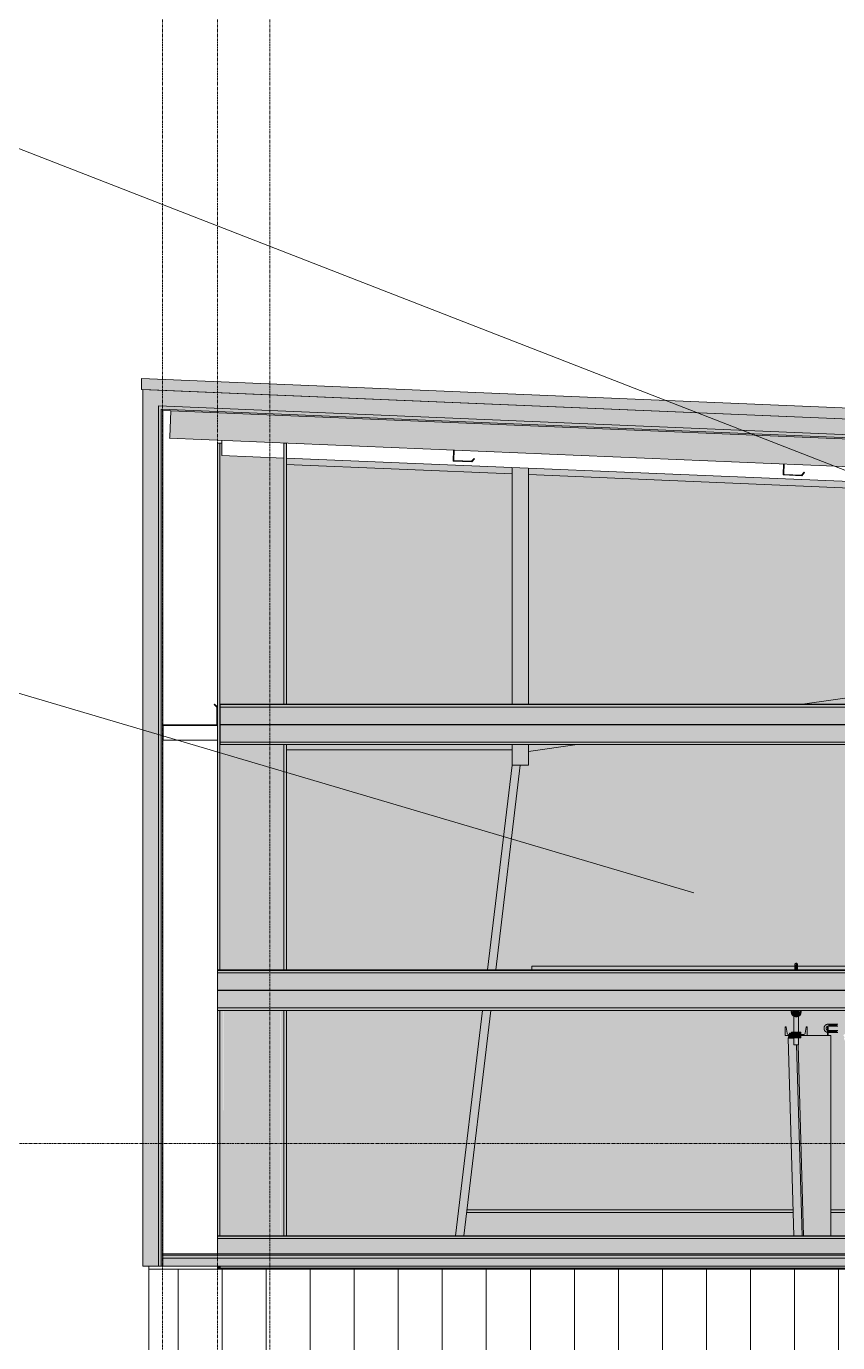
# Model space of a CAD drawing. Header units: inches. Extents: x 21380 to 98133, y -290 to 853.
# Drawn here: x 27766.5 to 27913.9, y 225.6 to 464.6 of the extents above; entities that cross this region are included whole.
import ezdxf

# ---------------------------------------------------------------- set-up
doc = ezdxf.new("R2010")
doc.units = ezdxf.units.IN
doc.header["$MEASUREMENT"] = 0
doc.linetypes.add('Grid Line 1_2_', pattern=[0.875, 0.5, -0.125, 0.125, -0.125])
doc.linetypes.add('Hidden 1_8_', pattern=[0.1875, 0.125, -0.0625])
for name, color, linetype, lineweight in [('A-ANNO-IDEN', 131, 'Continuous', 9), ('A-CLNG', 13, 'Continuous', 9), ('A-FLOR-LEVL', 51, 'Continuous', 9), ('A-GLAZ-CWMG', 51, 'Continuous', 9), ('A-ROOF', 132, 'Continuous', 9), ('A-WALL', 113, 'Continuous', 9), ('A-WALL-PATT', 111, 'Continuous', 25), ('I-WALL', 2, 'Continuous', 9), ('Q-SPCQ', 91, 'Continuous', 9), ('S-BEAM', 12, 'Continuous', 9), ('S-COLS', 52, 'Continuous', 9), ('S-GRID', 1, 'Continuous', 9)]:
    doc.layers.add(name, color=color, linetype=linetype, lineweight=lineweight)

# ---------------------------------------------------------------- blocks, each defined once
blk = doc.blocks.new('Basketball_Backstop-Performance_Sports_Systems-3103-Ceiling_Hung - 27_-0_ to 27_-11 7_8_-652462-Building Section - North_South looking East _ Clinic')
at = {"layer": 'Q-SPCQ'}
h = blk.add_hatch(color=256, dxfattribs=at)
h.paths.add_polyline_path([(21191.43, 293.29), (21239.19, 293.31), (21239.21, 294), (21191.43, 293.94), (21191.43, 293.49)], flags=0)
h.paths.add_polyline_path([(21286.14, 293.29), (21287.43, 293.29), (21287.43, 294), (21239.65, 293.94), (21239.65, 293.53), (21239.68, 293.29), (21281.3, 293.29)], flags=0)
for points in [[(21239.43, 293.29), (21239.43, 294.44), (21239.21, 294.1), (21239.21, 293.71), (21239.19, 293.29), (21239.3, 293.29)], [(21239.56, 293.29), (21239.66, 293.29), (21239.59, 294.3), (21239.43, 294.44), (21239.43, 293.29)], [(21239.43, 284.75), (21239.88, 284.87), (21240.21, 285.2), (21240.33, 285.69), (21240.28, 285.94), (21240.18, 285.86), (21240.12, 285.42), (21239.94, 285.14), (21239.57, 284.96), (21239.23, 284.96), (21238.89, 285.16), (21238.7, 285.49), (21238.57, 285.94), (21238.53, 285.61), (21238.68, 285.16), (21238.97, 284.87), (21239.36, 284.76)], [(21239.31, 285.26), (21239.65, 285.31), (21239.81, 285.47), (21239.76, 285.94), (21239.09, 285.94), (21239.01, 285.77), (21239.01, 285.57)], [(21245.24, 281.37), (21245.24, 282.87), (21245.12, 282.87), (21245.12, 281.37)], [(21246.93, 283.07), (21246.93, 283.43), (21245.24, 283.34), (21245.24, 283.07)], [(21246.93, 281.94), (21246.93, 282.31), (21245.24, 282.22), (21245.24, 281.94)], [(21239, 245.04), (21240.49, 245.04), (21239.43, 279.69), (21238.99, 279.69), (21238.99, 280.92), (21237.98, 280.92), (21238.94, 247.32)], [(21238.99, 281.55), (21238.99, 281.99), (21238.56, 281.99), (21238.56, 281.55)], [(21238.99, 280.94), (21238.99, 281.37), (21238.56, 281.37), (21238.56, 280.94)], [(21238.99, 281.55), (21239.86, 281.55), (21239.86, 281.99), (21238.99, 281.99)], [(21238.99, 280.94), (21239.86, 280.94), (21239.86, 281.37), (21238.99, 281.37)], [(21240.78, 245.04), (21239.71, 279.69), (21239.51, 279.69), (21240.49, 245.04)], [(21239.86, 281.55), (21240.29, 281.55), (21240.29, 281.99), (21239.86, 281.99)], [(21240.29, 280.94), (21240.29, 281.37), (21239.86, 281.37), (21239.86, 280.94)], [(21242.43, 245.04), (21242.43, 281.37), (21240.29, 281.37), (21240.29, 280.94), (21239.86, 280.92), (21239.87, 276.62), (21240.78, 245.04), (21241.76, 245.04)], [(21242.43, 245.04), (21245.74, 245.04), (21245.74, 281.37), (21242.43, 281.37), (21242.43, 247.32)]]:
    blk.add_hatch(color=256, dxfattribs=at).paths.add_polyline_path(points, flags=0)
h = blk.add_hatch(color=256, dxfattribs=at)
h.paths.add_polyline_path([(21239.43, 284.94), (21239.8, 285.04), (21240.1, 285.37), (21240.15, 285.69), (21239.81, 285.69), (21239.73, 285.39), (21239.53, 285.29), (21239.27, 285.31), (21239.01, 285.69), (21238.94, 285.73), (21238.68, 285.69), (21238.78, 285.31), (21239.05, 285.04), (21239.23, 284.96)], flags=0)
h.paths.add_polyline_path([(21240.18, 285.69), (21240.15, 285.94), (21239.81, 285.91), (21239.89, 285.8), (21240.15, 285.7)], flags=0)
h.paths.add_polyline_path([(21238.68, 285.69), (21239.09, 285.94), (21238.68, 285.94)], flags=0)
h = blk.add_hatch(color=256, dxfattribs=at)
h.paths.add_polyline_path([(21239.43, 279.69), (21239.34, 280.94), (21238.99, 280.94), (21239.05, 279.69), (21239.31, 279.69)], flags=0)
h.paths.add_polyline_path([(21239.24, 281.99), (21239.43, 281.99), (21239.43, 284.75), (21239, 284.78), (21239.05, 281.99), (21239.18, 281.99)], flags=0)
h = blk.add_hatch(color=256, dxfattribs=at)
h.paths.add_polyline_path([(21239.87, 279.69), (21239.81, 280.94), (21239.43, 280.94), (21239.43, 279.69), (21239.86, 279.69)], flags=0)
h.paths.add_polyline_path([(21239.68, 281.99), (21239.86, 281.99), (21239.81, 284.83), (21239.43, 284.75), (21239.49, 281.99), (21239.62, 281.99)], flags=0)
h = blk.add_hatch(color=256, dxfattribs=at)
h.paths.add_polyline_path([(21241.43, 281.37), (21241.43, 282.95), (21241.24, 282.88), (21241.07, 281.79), (21241.32, 281.5)], flags=0)
h.paths.add_polyline_path([(21241.43, 281.37), (21241.02, 281.67), (21240.98, 281.62), (21241.2, 281.5)], flags=0)
h.paths.add_polyline_path([(21237.43, 281.37), (21237.78, 281.79), (21237.62, 282.88), (21237.43, 282.95), (21237.43, 281.5)], flags=0)
h.paths.add_polyline_path([(21237.43, 281.37), (21237.83, 281.67), (21237.8, 281.73), (21237.56, 281.5)], flags=0)
h.paths.add_polyline_path([(21241.43, 281.37), (21240.79, 281.55), (21237.87, 281.5), (21237.73, 281.37)], flags=0)
h = blk.add_hatch(color=256, dxfattribs=at)
h.paths.add_polyline_path([(21238.99, 280.92), (21238.99, 280.94), (21238.56, 280.94), (21238.56, 281.37), (21238.1, 281.37), (21237.98, 280.92), (21238.99, 280.92)], flags=0)
h.paths.add_polyline_path([(21238.15, 281.55), (21238.56, 281.55), (21238.56, 281.83), (21238.23, 281.83)], flags=0)
for p, q in [((21239.32, 294), (21191.43, 294)), ((21191.43, 293.3), (21191.43, 294)), ((21287.43, 294), (21239.49, 294)), ((21238.68, 285.94), (21238.68, 285.69)), ((21238.99, 284.86), (21238.99, 281.99)), ((21238.99, 284.86), (21238.99, 281.99)), ((21239.87, 281.99), (21239.87, 284.86)), ((21239.87, 281.99), (21239.87, 284.86)), ((21240.18, 285.69), (21240.18, 285.94)), ((21237.53, 282.95), (21237.43, 282.95)), ((21237.43, 282.95), (21237.43, 281.37)), ((21237.78, 281.79), (21237.62, 282.88)), ((21241.24, 282.88), (21241.07, 281.79)), ((21241.43, 282.95), (21241.33, 282.95)), ((21241.43, 281.37), (21241.43, 282.95)), ((21245.12, 281.37), (21245.12, 282.87)), ((21245.24, 282.87), (21245.12, 282.87)), ((21246.93, 283.44), (21245.24, 283.44)), ((21245.24, 283.06), (21246.93, 283.06)), ((21245.24, 282.87), (21245.24, 281.37)), ((21246.93, 282.31), (21245.24, 282.31)), ((21237.43, 281.37), (21241.43, 281.37)), ((21238.1, 281.37), (21237.98, 280.92)), ((21237.98, 280.92), (21239.02, 280.92)), ((21237.98, 280.92), (21239, 245.04)), ((21240.79, 281.55), (21238.06, 281.55)), ((21238.23, 281.83), (21238.15, 281.55)), ((21238.56, 281.83), (21238.23, 281.83)), ((21238.56, 281.99), (21238.99, 281.99)), ((21238.56, 281.55), (21238.56, 281.99)), ((21238.56, 280.94), (21238.56, 281.37)), ((21238.99, 280.94), (21238.56, 280.94)), ((21238.99, 281.99), (21239.86, 281.99)), ((21238.99, 281.55), (21238.99, 281.99)), ((21238.99, 280.94), (21238.99, 281.37)), ((21238.99, 280.94), (21238.99, 279.69)), ((21239.86, 280.94), (21238.99, 280.94)), ((21239.43, 279.69), (21238.99, 279.69)), ((21239.87, 279.69), (21239.43, 279.69)), ((21240.49, 245.04), (21239.51, 279.69)), ((21240.78, 245.04), (21239.79, 279.69)), ((21239.86, 281.99), (21240.29, 281.99)), ((21239.86, 281.55), (21239.86, 281.99)), ((21239.86, 280.94), (21239.86, 281.37)), ((21240.29, 280.94), (21239.86, 280.94)), ((21239.87, 279.69), (21239.87, 280.94)), ((21240.29, 281.99), (21240.29, 281.55)), ((21240.29, 281.37), (21240.29, 280.94)), ((21241.42, 281.37), (21242.43, 281.37)), ((21242.43, 281.37), (21245.74, 281.37)), ((21245.24, 281.94), (21246.93, 281.94)), ((21245.74, 245.04), (21245.74, 281.37))]:
    blk.add_line(p, q, dxfattribs=at)
at = {"layer": 'Q-SPCQ', "flags": 128}
for points in [[(21239.18, 294.25), (21239.18, 294.26), (21239.18, 294.27), (21239.18, 294.28), (21239.18, 294.29), (21239.18, 294.3), (21239.18, 294.31), (21239.19, 294.32), (21239.19, 294.33), (21239.19, 294.34), (21239.2, 294.35), (21239.2, 294.36), (21239.21, 294.37), (21239.21, 294.37), (21239.22, 294.38), (21239.22, 294.39), (21239.23, 294.4), (21239.23, 294.41), (21239.24, 294.41), (21239.25, 294.42), (21239.25, 294.43), (21239.26, 294.44), (21239.27, 294.44), (21239.28, 294.45), (21239.28, 294.45), (21239.29, 294.46), (21239.3, 294.47), (21239.31, 294.47), (21239.32, 294.48), (21239.33, 294.48), (21239.34, 294.48), (21239.35, 294.49), (21239.36, 294.49), (21239.37, 294.49), (21239.38, 294.49), (21239.39, 294.5), (21239.4, 294.5), (21239.41, 294.5), (21239.42, 294.5), (21239.43, 294.5), (21239.43, 294.5)], [(21239.18, 294.25), (21239.18, 294.26), (21239.18, 294.27), (21239.18, 294.28), (21239.18, 294.29), (21239.18, 294.3), (21239.18, 294.31), (21239.19, 294.32), (21239.19, 294.33), (21239.19, 294.34), (21239.2, 294.35), (21239.2, 294.36), (21239.21, 294.37), (21239.21, 294.37), (21239.22, 294.38), (21239.22, 294.39), (21239.23, 294.4), (21239.23, 294.41), (21239.24, 294.41), (21239.25, 294.42), (21239.25, 294.43), (21239.26, 294.44), (21239.27, 294.44), (21239.28, 294.45), (21239.28, 294.45), (21239.29, 294.46), (21239.3, 294.47), (21239.31, 294.47), (21239.32, 294.48), (21239.33, 294.48), (21239.34, 294.48), (21239.35, 294.49), (21239.36, 294.49), (21239.37, 294.49), (21239.38, 294.49), (21239.39, 294.5), (21239.4, 294.5), (21239.41, 294.5), (21239.42, 294.5), (21239.43, 294.5), (21239.43, 294.5)], [(21239.18, 294.23), (21239.18, 294.24), (21239.18, 294.25), (21239.18, 294.25)], [(21239.18, 294.25), (21239.18, 294.25), (21239.18, 294.24), (21239.18, 294.24)], [(21239.18, 293.97), (21239.18, 294.01), (21239.18, 294.05), (21239.18, 294.08), (21239.18, 294.11), (21239.18, 294.14), (21239.18, 294.17), (21239.18, 294.19), (21239.18, 294.21), (21239.18, 294.22), (21239.18, 294.23), (21239.18, 294.24), (21239.18, 294.25), (21239.18, 294.25)], [(21239.18, 294.25), (21239.18, 294.25), (21239.18, 294.24), (21239.18, 294.24), (21239.18, 294.22), (21239.18, 294.21), (21239.18, 294.19), (21239.18, 294.17), (21239.18, 294.15), (21239.18, 294.12), (21239.18, 294.09), (21239.18, 294.06), (21239.18, 294.02), (21239.18, 293.99), (21239.18, 293.94), (21239.18, 293.9), (21239.18, 293.85), (21239.18, 293.81), (21239.18, 293.75), (21239.18, 293.7), (21239.18, 293.64), (21239.18, 293.58), (21239.18, 293.52), (21239.18, 293.46), (21239.18, 293.4), (21239.18, 293.33), (21239.18, 293.26)], [(21239.18, 294.01), (21239.18, 294.05), (21239.18, 294.08)], [(21239.18, 294.06), (21239.18, 294.02), (21239.18, 293.99)], [(21239.43, 294.5), (21239.44, 294.5), (21239.45, 294.5), (21239.46, 294.5), (21239.47, 294.5), (21239.48, 294.5), (21239.49, 294.49), (21239.5, 294.49), (21239.51, 294.49), (21239.52, 294.48), (21239.53, 294.48), (21239.53, 294.48), (21239.54, 294.47), (21239.55, 294.47), (21239.56, 294.46), (21239.57, 294.46), (21239.58, 294.45), (21239.59, 294.44), (21239.59, 294.44), (21239.6, 294.43), (21239.61, 294.42), (21239.61, 294.42), (21239.62, 294.41), (21239.63, 294.4), (21239.63, 294.39), (21239.64, 294.39), (21239.64, 294.38), (21239.65, 294.37), (21239.65, 294.36), (21239.66, 294.35), (21239.66, 294.34), (21239.66, 294.33), (21239.67, 294.32), (21239.67, 294.31), (21239.67, 294.3), (21239.67, 294.29), (21239.68, 294.28), (21239.68, 294.27), (21239.68, 294.26), (21239.68, 294.25), (21239.68, 294.25)], [(21239.43, 294.5), (21239.44, 294.5), (21239.45, 294.5), (21239.46, 294.5), (21239.47, 294.5), (21239.48, 294.5), (21239.49, 294.49), (21239.5, 294.49), (21239.51, 294.49), (21239.52, 294.48), (21239.53, 294.48), (21239.53, 294.48), (21239.54, 294.47), (21239.55, 294.47), (21239.56, 294.46), (21239.57, 294.46), (21239.58, 294.45), (21239.59, 294.44), (21239.59, 294.44), (21239.6, 294.43), (21239.61, 294.42), (21239.61, 294.42), (21239.62, 294.41), (21239.63, 294.4), (21239.63, 294.39), (21239.64, 294.39), (21239.64, 294.38), (21239.65, 294.37), (21239.65, 294.36), (21239.66, 294.35), (21239.66, 294.34), (21239.66, 294.33), (21239.67, 294.32), (21239.67, 294.31), (21239.67, 294.3), (21239.67, 294.29), (21239.68, 294.28), (21239.68, 294.27), (21239.68, 294.26), (21239.68, 294.25), (21239.68, 294.25)], [(21239.68, 294.23), (21239.68, 294.24), (21239.68, 294.25), (21239.68, 294.25)], [(21239.68, 294.25), (21239.68, 294.25), (21239.68, 294.24), (21239.68, 294.24)], [(21239.68, 293.31), (21239.68, 293.38), (21239.68, 293.44), (21239.68, 293.51), (21239.68, 293.57), (21239.68, 293.63), (21239.68, 293.68), (21239.68, 293.74), (21239.68, 293.79), (21239.68, 293.84), (21239.68, 293.89), (21239.68, 293.93), (21239.68, 293.97), (21239.68, 294.01), (21239.68, 294.05), (21239.68, 294.08), (21239.68, 294.11), (21239.68, 294.14), (21239.68, 294.17), (21239.68, 294.19), (21239.68, 294.21), (21239.68, 294.22), (21239.68, 294.23), (21239.68, 294.24), (21239.68, 294.25), (21239.68, 294.25)], [(21239.68, 294.25), (21239.68, 294.25), (21239.68, 294.24), (21239.68, 294.24), (21239.68, 294.22), (21239.68, 294.21), (21239.68, 294.19), (21239.68, 294.17), (21239.68, 294.15), (21239.68, 294.12), (21239.68, 294.09), (21239.68, 294.06), (21239.68, 294.02), (21239.68, 293.99)], [(21239.68, 294.01), (21239.68, 294.05), (21239.68, 294.08)], [(21239.68, 294.06), (21239.68, 294.02), (21239.68, 293.99)], [(21245.24, 283.44), (21245.21, 283.44), (21245.18, 283.44), (21245.15, 283.43), (21245.12, 283.43), (21245.09, 283.42), (21245.06, 283.42), (21245.03, 283.41), (21245, 283.4), (21244.98, 283.39), (21244.95, 283.38), (21244.92, 283.37), (21244.89, 283.35), (21244.87, 283.34), (21244.84, 283.32), (21244.82, 283.31), (21244.79, 283.29), (21244.77, 283.27), (21244.75, 283.25), (21244.72, 283.23), (21244.7, 283.21), (21244.68, 283.19), (21244.66, 283.17), (21244.64, 283.14), (21244.63, 283.12), (21244.61, 283.09), (21244.59, 283.07), (21244.58, 283.04), (21244.57, 283.01), (21244.55, 282.99), (21244.54, 282.96), (21244.53, 282.93), (21244.52, 282.9), (21244.51, 282.87), (21244.51, 282.84), (21244.5, 282.81), (21244.5, 282.79), (21244.49, 282.76), (21244.49, 282.73), (21244.49, 282.7), (21244.49, 282.69)], [(21244.49, 282.69), (21244.49, 282.66), (21244.49, 282.63), (21244.5, 282.6), (21244.5, 282.57), (21244.51, 282.54), (21244.51, 282.51), (21244.52, 282.48), (21244.53, 282.45), (21244.54, 282.42), (21244.55, 282.4), (21244.56, 282.37), (21244.58, 282.34), (21244.59, 282.31), (21244.6, 282.29), (21244.62, 282.26), (21244.64, 282.24), (21244.66, 282.22), (21244.68, 282.19), (21244.7, 282.17), (21244.72, 282.15), (21244.74, 282.13), (21244.76, 282.11), (21244.79, 282.09), (21244.81, 282.07), (21244.84, 282.06), (21244.86, 282.04), (21244.89, 282.03), (21244.91, 282.01), (21244.94, 282), (21244.97, 281.99), (21245, 281.98), (21245.03, 281.97), (21245.05, 281.96), (21245.08, 281.95), (21245.11, 281.95)], [(21244.87, 282.69), (21244.87, 282.7), (21244.87, 282.72), (21244.87, 282.73), (21244.87, 282.75), (21244.87, 282.76), (21244.88, 282.78), (21244.88, 282.79), (21244.88, 282.81), (21244.89, 282.82), (21244.89, 282.83), (21244.9, 282.85), (21244.91, 282.86), (21244.91, 282.87), (21244.92, 282.89), (21244.93, 282.9), (21244.94, 282.91), (21244.95, 282.92), (21244.96, 282.93), (21244.97, 282.95), (21244.98, 282.96), (21244.99, 282.97), (21245, 282.98), (21245.01, 282.99), (21245.03, 282.99), (21245.04, 283), (21245.05, 283.01), (21245.06, 283.02), (21245.08, 283.03), (21245.09, 283.03), (21245.1, 283.04), (21245.12, 283.04), (21245.13, 283.05), (21245.15, 283.05), (21245.16, 283.05), (21245.18, 283.06), (21245.19, 283.06), (21245.21, 283.06), (21245.22, 283.06), (21245.24, 283.06), (21245.24, 283.06)], [(21245.11, 282.34), (21245.09, 282.34), (21245.08, 282.35), (21245.07, 282.35), (21245.05, 282.36), (21245.04, 282.37), (21245.03, 282.38), (21245.02, 282.39), (21245, 282.4), (21244.99, 282.41), (21244.98, 282.42), (21244.97, 282.43), (21244.96, 282.44), (21244.95, 282.45), (21244.94, 282.46), (21244.93, 282.47), (21244.92, 282.48), (21244.92, 282.5), (21244.91, 282.51), (21244.9, 282.52), (21244.9, 282.54), (21244.89, 282.55), (21244.89, 282.57), (21244.88, 282.58), (21244.88, 282.59), (21244.87, 282.61), (21244.87, 282.62), (21244.87, 282.64), (21244.87, 282.65), (21244.87, 282.67), (21244.87, 282.68), (21244.87, 282.69)], [(21246.97, 283.44), (21246.94, 283.44), (21246.93, 283.44)], [(21246.93, 283.06), (21246.94, 283.06), (21246.96, 283.06), (21246.97, 283.06)], [(21246.93, 281.94), (21246.96, 281.94), (21246.99, 281.94)], [(21246.98, 282.32), (21246.96, 282.31), (21246.95, 282.31), (21246.93, 282.31), (21246.93, 282.31)]]:
    blk.add_lwpolyline(points, dxfattribs=at)
at = {"layer": 'Q-SPCQ'}
for centre, radius, start, end in [((21239.43, 285.66), 0.906, 165, 180), ((21239.43, 285.66), 0.906, 180, 0), ((21239.43, 285.69), 0.75, 180, 0), ((21239.43, 285.66), 0.5, 165, 170.4091), ((21239.43, 285.69), 0.438, 150, 180), ((21239.43, 285.69), 0.438, 180, 0), ((21239.43, 285.69), 0.438, 0, 30), ((21239.43, 285.69), 0.437, 11.14, 15), ((21239.43, 285.66), 0.5, 13.3698, 15), ((21239.43, 285.66), 0.906, 0, 15), ((21237.53, 282.86), 0.09, 8.6582, 90), ((21241.33, 282.86), 0.09, 90, 171.3418), ((21238.06, 281.83), 0.28, 188.6582, 270), ((21240.79, 281.83), 0.28, 270, 351.3418)]:
    blk.add_arc(centre, radius, start, end, dxfattribs=at)
for points, knots in [([(21239.15, 284.79), (21239.14, 284.8), (21239.13, 284.8), (21239.11, 284.81), (21239.09, 284.81), (21239.07, 284.82), (21239.06, 284.83), (21239.05, 284.83), (21239.05, 284.83)], [0.2222222, 0.2222222, 0.2222222, 0.2222222, 0.2361111, 0.25, 0.2777778, 0.3055556, 0.3194444, 0.3333333, 0.3333333, 0.3333333, 0.3333333]), ([(21239.43, 284.75), (21239.4, 284.75), (21239.36, 284.75), (21239.31, 284.76), (21239.29, 284.76), (21239.28, 284.76)], [0, 0, 0, 0, 0.0555556, 0.0833333, 0.1111111, 0.1111111, 0.1111111, 0.1111111]), ([(21239.58, 284.76), (21239.57, 284.76), (21239.54, 284.76), (21239.49, 284.75), (21239.45, 284.75), (21239.43, 284.75)], [0.8888889, 0.8888889, 0.8888889, 0.8888889, 0.9166667, 0.9444444, 1, 1, 1, 1]), ([(21239.81, 284.83), (21239.8, 284.83), (21239.8, 284.83), (21239.78, 284.82), (21239.76, 284.81), (21239.74, 284.81), (21239.72, 284.8), (21239.71, 284.8), (21239.71, 284.79)], [0.6666667, 0.6666667, 0.6666667, 0.6666667, 0.6805556, 0.6944444, 0.7222222, 0.75, 0.7638889, 0.7777778, 0.7777778, 0.7777778, 0.7777778])]:
    blk.add_open_spline(points, degree=3, knots=knots, dxfattribs=at)
blk = doc.blocks.new('Girt_Z - 10_D-1351983-Building Section - North_South looking East _ Clinic')
at = {"layer": 'S-BEAM'}
h = blk.add_hatch(color=256, dxfattribs=at)
h.paths.add_polyline_path([(21180.48, 385.52), (21180.98, 386.07), (21180.9, 386.15), (21180.43, 385.63), (21177.29, 385.76), (21177.11, 385.66)], flags=0)
h.paths.add_polyline_path([(21177.11, 385.66), (21177.22, 385.84), (21177.28, 387.65), (21177.19, 387.66)], flags=0)
for p, q in [((21177.19, 387.66), (21177.11, 385.66)), ((21177.22, 385.84), (21177.3, 387.65)), ((21177.11, 385.66), (21180.48, 385.52)), ((21180.43, 385.63), (21177.29, 385.76)), ((21180.9, 386.15), (21180.43, 385.63)), ((21180.48, 385.52), (21180.98, 386.07)), ((21180.98, 386.07), (21180.9, 386.15))]:
    blk.add_line(p, q, dxfattribs=at)
blk.add_arc((21177.3, 385.84), 0.0782, 177.6141, 264.5717, dxfattribs=at)
blk = doc.blocks.new('W-Wide Flange - W18X40-1530067-Building Section - North_South looking East _ Clinic')
at = {"layer": 'S-BEAM'}
h = blk.add_hatch(color=256, dxfattribs=at)
h.paths.add_polyline_path([(21381.56, 245.04), (21381.56, 248.56), (21351.8, 248.56), (21347.14, 245.04), (21368.45, 245.04)], flags=0)
h.paths.add_polyline_path([(21188.24, 245.04), (21239, 245.04), (21238.9, 248.56), (21179.46, 248.56), (21179.04, 245.04), (21187.8, 245.04)], flags=0)
h.paths.add_polyline_path([(21329.71, 245.04), (21346.73, 245.04), (21351.38, 248.56), (21273.08, 248.56), (21275.64, 245.04), (21310.35, 245.04)], flags=0)
h.paths.add_polyline_path([(21245.74, 245.04), (21275.25, 245.04), (21272.69, 248.56), (21245.74, 248.56)], flags=0)
h = blk.add_hatch(color=256, dxfattribs=at)
h.paths.add_polyline_path([(21189.31, 248.56), (21238.9, 248.56), (21238.88, 249.22), (21179.54, 249.2), (21179.46, 248.56), (21188.24, 248.56)], flags=0)
h.paths.add_polyline_path([(21351.38, 248.56), (21352.26, 249.22), (21272.64, 249.17), (21273.08, 248.56), (21349.08, 248.56)], flags=0)
h.paths.add_polyline_path([(21252.25, 248.56), (21272.69, 248.56), (21272.21, 249.22), (21245.74, 249.18), (21245.74, 248.56)], flags=0)
h.paths.add_polyline_path([(21381.56, 248.56), (21381.56, 249.22), (21352.57, 249.15), (21351.8, 248.56), (21368.45, 248.56)], flags=0)
h = blk.add_hatch(color=256, dxfattribs=at)
h.paths.add_polyline_path([(21189.31, 249.22), (21238.88, 249.22), (21238.87, 249.75), (21179.6, 249.75), (21179.54, 249.22), (21188.24, 249.22)], flags=0)
h.paths.add_polyline_path([(21381.56, 249.22), (21381.56, 249.75), (21353.37, 249.75), (21352.67, 249.22), (21368.45, 249.22)], flags=0)
h.paths.add_polyline_path([(21352.26, 249.22), (21352.95, 249.75), (21272.22, 249.75), (21272.6, 249.22), (21349.08, 249.22)], flags=0)
h.paths.add_polyline_path([(21272.21, 249.22), (21271.83, 249.75), (21245.74, 249.75), (21245.74, 249.22), (21271.62, 249.22)], flags=0)
for p, q in [((21179.54, 249.22), (21238.88, 249.22)), ((21179.6, 249.75), (21238.87, 249.75)), ((21245.74, 249.75), (21271.85, 249.75)), ((21245.74, 249.22), (21272.27, 249.22))]:
    blk.add_line(p, q, dxfattribs=at)
blk = doc.blocks.new('columns and girder2 - one-1334686-Building Section - North_South looking East _ Clinic')
at = {"layer": 'S-BEAM'}
h = blk.add_hatch(color=256, dxfattribs=at)
h.paths.add_polyline_path([(21190.8, 332.92), (21199.66, 334.19), (21190.8, 334.19)], flags=0)
h.paths.add_polyline_path([(21240.58, 341.54), (21251.19, 341.54), (21363, 357.5), (21381.56, 355.07), (21381.56, 356.58), (21362.99, 359.02), (21252.25, 343.21)], flags=0)
h.paths.add_polyline_path([(21381.56, 375.26), (21381.56, 376.43), (21190.8, 384.38), (21190.8, 383.21), (21329.71, 377.42)], flags=0)
h.paths.add_polyline_path([(21187.8, 383.33), (21187.8, 384.5), (21146.8, 386.21), (21146.8, 385.04), (21174.79, 383.87)], flags=0)
h = blk.add_hatch(color=256, dxfattribs=at)
h.paths.add_polyline_path([(22350.18, 0), (22350.18, 96.2), (22336.27, 96.2), (22336.29, 96), (22349.93, 95.96), (22349.93, 0)], flags=0)
h.paths.add_polyline_path([(21155.42, 245.04), (21177.52, 245.04), (21182.44, 285.94), (21146.8, 285.94), (21146.8, 245.04)], flags=0)
h.paths.add_polyline_path([(21183.33, 293.29), (21187.8, 330.48), (21187.8, 333.23), (21146.8, 333.23), (21146.8, 293.29), (21182.04, 293.29)], flags=0)
h.paths.add_polyline_path([(21174.79, 341.54), (21187.8, 341.54), (21187.8, 383.33), (21146.8, 385.04), (21146.8, 341.54)], flags=0)
h.paths.add_polyline_path([(21190.8, 341.54), (21240.58, 341.54), (21363, 359.02), (21381.56, 356.58), (21381.56, 375.26), (21190.8, 383.21), (21190.8, 349.86)], flags=0)
h = blk.add_hatch(color=256, dxfattribs=at)
h.paths.add_polyline_path([(21187.8, 330.48), (21190.8, 330.48), (21190.8, 334.19), (21187.8, 334.19)], flags=0)
h.paths.add_polyline_path([(21190.8, 341.54), (21190.8, 384.38), (21187.8, 384.5), (21187.8, 341.54), (21190.22, 341.54)], flags=0)
blk.add_hatch(color=256, dxfattribs=at).paths.add_polyline_path([(21187.8, 333.23), (21187.8, 334.19), (21146.8, 334.19), (21146.8, 333.23), (21174.79, 333.23)], flags=0)
h = blk.add_hatch(color=256, dxfattribs=at)
h.paths.add_polyline_path([(22334.78, 96), (22336.29, 96), (22336.27, 96.2), (22334.75, 96.2)], flags=0)
h.paths.add_polyline_path([(22358.05, 148.67), (22358.8, 148.67), (22358.8, 162.17), (22358.05, 162.17), (22358.05, 154.55)], flags=0)
h.paths.add_polyline_path([(22358.05, 187.44), (22358.8, 187.44), (22358.8, 189.44), (22358.05, 189.44)], flags=0)
h.paths.add_polyline_path([(21177.9, 245.04), (21179.04, 245.04), (21183.96, 285.94), (21182.44, 285.94), (21177.52, 245.04)], flags=0)
h.paths.add_polyline_path([(21184.47, 293.29), (21184.84, 293.29), (21189.31, 330.48), (21187.8, 330.48), (21183.33, 293.29), (21183.49, 293.29)], flags=0)
for p, q in [((21146.8, 385.04), (21187.8, 383.33)), ((21187.8, 384.5), (21187.8, 341.54)), ((21190.8, 341.54), (21190.8, 384.38)), ((21190.8, 383.21), (21381.56, 375.26)), ((21362.99, 359.02), (21240.58, 341.54)), ((21146.8, 333.23), (21187.8, 333.23)), ((21187.8, 334.19), (21187.8, 330.48)), ((21190.8, 330.48), (21190.8, 334.19)), ((21190.8, 332.92), (21199.66, 334.19)), ((21187.8, 330.48), (21183.33, 293.29)), ((21184.84, 293.29), (21189.31, 330.48)), ((21187.8, 330.48), (21190.8, 330.48)), ((21182.44, 285.94), (21177.52, 245.04)), ((21179.04, 245.04), (21183.96, 285.94))]:
    blk.add_line(p, q, dxfattribs=at)
blk = doc.blocks.new('Girt_Z - 10_D-1223956-Building Section - North_South looking East _ Clinic')
at = {"layer": 'S-BEAM'}
h = blk.add_hatch(color=256, dxfattribs=at)
h.paths.add_polyline_path([(21124.4, 335), (21124.41, 335), (21124.34, 335)], flags=0)
h.paths.add_polyline_path([(21134.3, 337.69), (21134.3, 341.06), (21133.73, 341.54), (21133.66, 341.46), (21134.19, 341.01), (21134.19, 337.87)], flags=0)
h.paths.add_polyline_path([(21134.3, 337.69), (21134.12, 337.8), (21124.49, 337.8), (21124.49, 337.69)], flags=0)
for p, q in [((21133.73, 341.54), (21133.66, 341.46)), ((21133.66, 341.46), (21134.19, 341.01)), ((21134.3, 341.06), (21133.73, 341.54)), ((21134.19, 341.01), (21134.19, 337.87)), ((21124.41, 335), (21124.41, 337.61)), ((21134.12, 337.8), (21124.49, 337.8)), ((21124.49, 337.69), (21134.3, 337.69))]:
    blk.add_line(p, q, dxfattribs=at)
for centre, radius, start, end in [((21124.49, 337.61), 0.188, 90, 150), ((21124.49, 337.61), 0.0782, 90, 177.8773), ((21134.12, 337.88), 0.0782, 270, 356.9576)]:
    blk.add_arc(centre, radius, start, end, dxfattribs=at)
blk = doc.blocks.new('Girt_Z - 10_D-1254871-Building Section - North_South looking East _ Clinic')
at = {"layer": 'S-BEAM'}
for points in [[(21381.56, 244.51), (21381.56, 244.96), (21134.3, 244.96), (21134.3, 244.51), (21368.45, 244.51)], [(21257.09, 241.74), (21381.56, 241.74), (21381.56, 244.51), (21134.3, 244.51), (21134.3, 241.74), (21252.25, 241.74)], [(21134.3, 238.94), (21134.8, 238.99), (21134.8, 239.5), (21134.3, 239.5), (21134.3, 238.99)]]:
    blk.add_hatch(color=256, dxfattribs=at).paths.add_polyline_path(points, flags=0)
for p, q in [((21381.56, 245.04), (21134.3, 245.04)), ((21381.56, 244.96), (21134.3, 244.96)), ((21381.56, 244.51), (21134.3, 244.51))]:
    blk.add_line(p, q, dxfattribs=at)
blk = doc.blocks.new('Girt_Z - 10_D-1249026-Building Section - North_South looking East _ Clinic')
at = {"layer": 'S-BEAM'}
for points in [[(21381.56, 341.01), (21381.56, 341.46), (21134.8, 341.46), (21134.8, 341.01), (21329.71, 341.01)], [(21381.56, 337.87), (21381.56, 341.01), (21134.8, 341.01), (21134.8, 337.87), (21329.71, 337.87)], [(21252.25, 337.61), (21381.56, 337.64), (21381.56, 337.8), (21134.8, 337.74), (21134.8, 337.61), (21174.79, 337.61)], [(21381.56, 334.67), (21381.56, 337.61), (21134.8, 337.61), (21134.8, 334.67), (21329.71, 334.67)], [(21381.56, 334.19), (21381.56, 334.67), (21134.8, 334.67), (21134.8, 334.19), (21329.71, 334.19)]]:
    blk.add_hatch(color=256, dxfattribs=at).paths.add_polyline_path(points, flags=0)
for p, q in [((21134.8, 341.46), (21134.8, 341.54)), ((21381.56, 341.54), (21134.8, 341.54)), ((21134.8, 341.01), (21134.8, 341.46)), ((21381.56, 341.46), (21134.8, 341.46)), ((21134.8, 337.87), (21134.8, 341.01)), ((21381.56, 341.01), (21134.8, 341.01)), ((21134.8, 337.8), (21134.8, 337.87)), ((21381.56, 337.87), (21134.8, 337.87)), ((21381.56, 337.8), (21134.8, 337.8)), ((21134.8, 337.61), (21134.8, 337.8)), ((21134.8, 334.67), (21134.8, 337.61)), ((21134.8, 334.19), (21134.8, 334.67)), ((21134.8, 334.67), (21381.56, 334.67)), ((21381.56, 334.19), (21134.8, 334.19))]:
    blk.add_line(p, q, dxfattribs=at)
blk = doc.blocks.new('L-Angle - L2X2X3_16-1249027-Building Section - North_South looking East _ Clinic')
at = {"layer": 'S-BEAM'}
for points in [[(21382.97, 239.31), (21385.18, 239.31), (21385.12, 239.5), (21134.8, 239.5), (21134.8, 239.31), (21382.34, 239.31)], [(21257.09, 239.13), (21385.18, 239.18), (21385.18, 239.31), (21134.8, 239.27), (21134.8, 239.13), (21252.25, 239.13)], [(21134.8, 238.94), (21385.18, 238.99), (21385.18, 239.13), (21134.8, 239.07), (21134.8, 238.99)]]:
    blk.add_hatch(color=256, dxfattribs=at).paths.add_polyline_path(points, flags=0)
for p, q in [((21134.8, 239.31), (21134.8, 239.5)), ((21134.8, 239.13), (21134.8, 239.31)), ((21385.18, 239.13), (21134.8, 239.13)), ((21134.8, 238.94), (21134.8, 239.13)), ((21134.8, 238.94), (21385.18, 238.94))]:
    blk.add_line(p, q, dxfattribs=at)
at = {"layer": 'S-BEAM', "linetype": 'Hidden 1_8_'}
blk.add_line((21385.18, 239.13), (21134.8, 239.13), dxfattribs=at)
blk = doc.blocks.new('Girt_C - 8_D-1405507-Building Section - North_South looking East _ Clinic')
at = {"layer": 'S-BEAM'}
for points in [[(21381.56, 379.33), (21381.56, 384.14), (21125.81, 394.8), (21125.61, 390), (21329.71, 381.49)], [(21381.56, 379.14), (21381.56, 379.33), (21125.61, 390), (21125.61, 389.81), (21329.71, 381.3)]]:
    blk.add_hatch(color=256, dxfattribs=at).paths.add_polyline_path(points, flags=0)
for p, q in [((21125.61, 390), (21125.81, 394.8)), ((21125.6, 389.81), (21125.61, 390)), ((21125.6, 389.81), (21381.56, 379.14))]:
    blk.add_line(p, q, dxfattribs=at)
blk = doc.blocks.new('Rectangular Mullion - Profile_Polycarbonate_Lower-1113644-Building Section - North_South looking East _ Clinic')
at = {"layer": 'A-GLAZ-CWMG'}
for points in [[(21378.13, 241.49), (21381.56, 241.49), (21381.56, 241.74), (21124.34, 241.74), (21124.34, 241.49), (21373.29, 241.49)], [(21252.25, 240.96), (21381.56, 240.96), (21381.56, 241.49), (21124.34, 241.49), (21124.34, 240.96), (21247.41, 240.96)], [(21381.56, 239.5), (21381.56, 240.96), (21124.34, 240.96), (21124.34, 239.5), (21378.13, 239.5)]]:
    blk.add_hatch(color=256, dxfattribs=at).paths.add_polyline_path(points, flags=0)
for p, q in [((21124.34, 241.49), (21124.34, 241.74)), ((21124.34, 241.74), (21381.56, 241.74)), ((21124.34, 241.49), (21381.56, 241.49)), ((21124.34, 239.5), (21124.34, 240.96)), ((21124.34, 240.96), (21381.56, 240.96)), ((21124.34, 239.5), (21381.56, 239.5))]:
    blk.add_line(p, q, dxfattribs=at)
blk = doc.blocks.new('Rectangular Mullion - Profile_Polycarbonate_Upper and left-1528485-Building Section - North_South looking East _ Clinic')
at = {"layer": 'A-GLAZ-CWMG'}
for points in [[(21120.72, 239.5), (21123.56, 239.5), (21123.56, 395.68), (21120.72, 398.64), (21120.72, 242.44)], [(21124.09, 239.5), (21124.09, 395.12), (21123.56, 395.68), (21123.56, 239.5)], [(21124.34, 239.5), (21124.34, 394.86), (21124.09, 395.12), (21124.09, 239.5)]]:
    blk.add_hatch(color=256, dxfattribs=at).paths.add_polyline_path(points, flags=0)
for p, q in [((21120.72, 398.64), (21120.72, 239.5)), ((21123.56, 395.68), (21123.56, 239.5)), ((21124.09, 395.12), (21124.09, 239.5)), ((21124.34, 394.86), (21124.34, 240.96)), ((21123.56, 239.5), (21120.72, 239.5)), ((21124.09, 239.5), (21123.56, 239.5)), ((21124.34, 239.5), (21124.09, 239.5))]:
    blk.add_line(p, q, dxfattribs=at)
blk = doc.blocks.new('Rectangular Mullion - Profile_Polycarbonate_Upper and left-1528487-Building Section - North_South looking East _ Clinic')
at = {"layer": 'A-GLAZ-CWMG'}
for points in [[(21382.34, 384.9), (21385.18, 387.62), (21120.72, 398.64), (21123.56, 395.68), (21329.71, 387.09)], [(21381.81, 384.38), (21382.34, 384.9), (21123.56, 395.68), (21124.09, 395.12), (21381.56, 384.39)], [(21381.56, 384.14), (21381.81, 384.38), (21124.09, 395.12), (21124.34, 394.86), (21363.42, 384.9)]]:
    blk.add_hatch(color=256, dxfattribs=at).paths.add_polyline_path(points, flags=0)
for p, q in [((21385.18, 387.62), (21120.72, 398.64)), ((21382.34, 384.9), (21123.56, 395.68)), ((21381.81, 384.38), (21124.09, 395.12)), ((21381.56, 384.14), (21124.34, 394.86))]:
    blk.add_line(p, q, dxfattribs=at)
blk = doc.blocks.new('Girt_Z - 10_D-1255459-Building Section - North_South looking East _ Clinic')
at = {"layer": 'S-BEAM'}
for points in [[(21240.15, 292.76), (21381.56, 292.76), (21381.56, 293.21), (21134.3, 293.21), (21134.3, 292.76), (21237.73, 292.76)], [(21134.3, 289.62), (21381.56, 289.62), (21381.56, 292.76), (21134.3, 292.76), (21134.3, 291.26)], [(21237.73, 289.36), (21381.56, 289.36), (21381.56, 289.55), (21134.3, 289.49), (21134.3, 289.36), (21232.89, 289.36)], [(21381.56, 286.42), (21381.56, 289.36), (21134.3, 289.36), (21134.3, 286.42), (21378.13, 286.42)], [(21381.56, 285.94), (21381.56, 286.42), (21134.3, 286.42), (21134.3, 285.94), (21378.13, 285.94)]]:
    blk.add_hatch(color=256, dxfattribs=at).paths.add_polyline_path(points, flags=0)
for p, q in [((21381.56, 293.29), (21134.3, 293.29)), ((21381.56, 293.21), (21134.3, 293.21)), ((21381.56, 292.76), (21134.3, 292.76)), ((21381.56, 289.62), (21134.3, 289.62)), ((21381.56, 289.55), (21134.3, 289.55)), ((21134.3, 286.42), (21381.56, 286.42)), ((21381.56, 285.94), (21134.3, 285.94))]:
    blk.add_line(p, q, dxfattribs=at)

msp = doc.modelspace()

# ---------------------------------------------------------------- hatches: boundary and pattern name
at = {"layer": 'A-ROOF', "lineweight": 5}
msp.add_hatch(color=256, dxfattribs=at).paths.add_polyline_path([(29100.04, 343.95), (29100.04, 345.96), (27787.4, 400.65), (27787.4, 398.65), (29081.13, 344.74)], flags=0)
at = {"layer": 'A-WALL-PATT', "lineweight": 9}
h = msp.add_hatch(dxfattribs=at)
h.set_pattern_fill('FP_26', color=256, style=0, pattern_type=2)
h.set_pattern_definition([(90, (22306.069, 0), (-8, 5e-16), [])])
h.paths.add_polyline_path([(27788.75, 192), (29005.68, 192), (29005.68, 241.75), (29008.5, 241.75), (29008.5, 241.11), (29008.61, 241.11), (29008.68, 237.78), (29009.14, 237.4), (29009.07, 237.31), (29008.5, 237.8), (29008.55, 193.37), (29008.68, 193.43), (29015.05, 193.43), (29015.05, 240.83), (29016.39, 240.83), (29016.39, 241.11), (29016.5, 241.11), (29016.56, 240.83), (29018.95, 240.83), (29018.95, 192), (29037.25, 192), (29037.25, 346.57), (28052.12, 387.62), (28052.12, 238.94), (27788.75, 238.94), (27788.75, 193.61)], flags=0)
h.paths.add_polyline_path([(29004.23, 239.46), (29004.23, 239.54), (29004.68, 240), (29004.75, 243.5), (29020.18, 242.63), (29020.21, 239.97), (29020.12, 240), (29020.12, 242.63), (29004.75, 243.43), (29004.68, 239.91)], flags=0)
h.paths.add_polyline_path([(29009.14, 241.19), (29008.68, 241.19), (29008.68, 241.3), (29016.31, 241.3), (29016.31, 241.19), (29013.35, 241.19)], flags=0)
at = {"layer": 'I-WALL', "lineweight": 5}
h = msp.add_hatch(color=256, dxfattribs=at)
h.paths.add_polyline_path([(27904.37, 281.37), (27904.37, 282.95), (27904.56, 282.88), (27904.67, 281.73), (27904.48, 281.5)], flags=0)
h.paths.add_polyline_path([(27904.37, 281.37), (27904.78, 281.67), (27904.78, 281.6), (27904.6, 281.5)], flags=0)
h.paths.add_polyline_path([(27856.26, 249.75), (27905.81, 249.75), (27904.92, 280.92), (27905.05, 281.37), (27904.67, 281.46), (27905.1, 281.55), (27905.17, 281.83), (27905.51, 281.83), (27905.51, 281.99), (27905.94, 281.99), (27905.99, 284.83), (27905.73, 285.02), (27905.5, 285.42), (27905.47, 285.94), (27850.9, 285.94), (27846.55, 249.75), (27855.18, 249.75)], flags=0)
h.paths.add_polyline_path([(28035.39, 249.75), (28048.5, 249.75), (28048.5, 271.05), (28020.31, 249.75)], flags=0)
h.paths.add_polyline_path([(27977.29, 249.75), (28019.9, 249.75), (28048.5, 271.37), (28048.5, 280.59), (27919.73, 278.6), (27919.54, 277.92), (27919.4, 277.69), (27919.09, 277.34), (27939.16, 249.75), (27957.93, 249.75)], flags=0)
h.paths.add_polyline_path([(27912.68, 249.75), (27938.77, 249.75), (27918.81, 277.13), (27918.01, 276.89), (27917.61, 276.9), (27917.25, 277), (27916.78, 277.24), (27916.47, 277.53), (27916.2, 277.92), (27915.97, 278.44), (27915.04, 280.87), (27915.15, 281.09), (27914.91, 281.45), (27915.29, 281.71), (27915.58, 281.41), (27915.79, 281.62), (27918.98, 280.26), (27919.5, 279.69), (27919.75, 278.93), (28048.5, 280.98), (28048.5, 285.94), (27907.25, 285.89), (27907.24, 285.41), (27907.01, 285.02), (27906.8, 284.76), (27906.81, 281.99), (27907.24, 281.99), (27907.24, 281.55), (27908.01, 281.48), (27908.55, 281.37), (27912.06, 281.37), (27912.06, 282.87), (27912.18, 282.87), (27912.18, 282.31), (27913.87, 282.22), (27913.87, 281.94), (27912.18, 281.94), (27912.24, 281.37), (27912.68, 281.37), (27912.68, 252.2)], flags=0)
h.paths.add_polyline_path([(27917.84, 278.47), (27917.79, 278.53), (27917.7, 278.62), (27917.8, 278.48)], flags=0)
h.paths.add_polyline_path([(27917.65, 278.9), (27917.81, 278.99), (27917.72, 278.99), (27917.65, 278.92)], flags=0)
h.paths.add_polyline_path([(27918.05, 278.93), (27917.95, 279.02), (27918.04, 278.93)], flags=0)
h.paths.add_polyline_path([(27908.37, 281.37), (27908.02, 281.83), (27908.18, 282.88), (27908.37, 282.95), (27908.37, 281.5)], flags=0)
h.paths.add_polyline_path([(27908.37, 281.37), (27907.97, 281.67), (27908.06, 281.67), (27908.24, 281.5)], flags=0)
h.paths.add_polyline_path([(27912.18, 283.07), (27912.18, 283.43), (27913.87, 283.34), (27913.87, 283.07)], flags=0)
h.paths.add_polyline_path([(27906.86, 285.73), (27906.8, 285.81), (27906.85, 285.73)], flags=0)
h.paths.add_polyline_path([(28035.37, 293.29), (28035.39, 294), (28048.5, 294), (28048.5, 334.19), (27866.61, 334.19), (27857.75, 332.92), (27857.75, 330.48), (27856.26, 330.48), (27851.78, 293.29), (27858.37, 293.29), (27858.37, 294), (27906.17, 294.01), (27906.19, 294.26), (27906.37, 294.44), (27906.61, 294.19), (27906.62, 294), (27954.37, 293.94), (27954.37, 293.29), (28030.55, 293.29)], flags=0)
at = {"layer": 'S-COLS', "lineweight": 5}
h = msp.add_hatch(color=256, dxfattribs=at)
h.paths.add_polyline_path([(27801.25, 245.04), (27801.68, 245.04), (27801.68, 285.94), (27801.25, 285.94), (27801.25, 252.2)], flags=0)
h.paths.add_polyline_path([(27801.25, 293.29), (27801.68, 293.29), (27801.68, 388.92), (27801.25, 388.92), (27801.25, 296.15)], flags=0)
h = msp.add_hatch(color=256, dxfattribs=at)
h.paths.add_polyline_path([(27802.2, 245.04), (27802.37, 245.04), (27802.29, 285.94), (27801.68, 285.94), (27801.74, 245.04), (27802.09, 245.04)], flags=0)
h.paths.add_polyline_path([(27802.2, 293.29), (27802.37, 293.29), (27802.37, 334.19), (27801.75, 334.19), (27801.8, 341.54), (27802.37, 341.54), (27802.37, 386.69), (27802, 386.7), (27802, 388.92), (27801.68, 388.92), (27801.74, 293.29), (27802.07, 293.29)], flags=0)
h = msp.add_hatch(color=256, dxfattribs=at)
h.paths.add_polyline_path([(27813.31, 245.04), (27813.75, 245.04), (27813.75, 285.94), (27813.31, 285.94), (27813.31, 252.2)], flags=0)
h.paths.add_polyline_path([(27813.31, 293.29), (27813.75, 293.29), (27813.75, 334.19), (27813.31, 334.19), (27813.31, 296.15)], flags=0)
h.paths.add_polyline_path([(27813.75, 341.54), (27813.75, 388.92), (27813.31, 388.92), (27813.31, 341.54)], flags=0)
h = msp.add_hatch(color=256, dxfattribs=at)
h.paths.add_polyline_path([(27802.4, 245.04), (27812.62, 245.04), (27812.62, 285.94), (27802.37, 285.94), (27802.37, 245.04)], flags=0)
h.paths.add_polyline_path([(27802.37, 293.29), (27812.62, 293.29), (27812.62, 334.19), (27802.37, 334.19), (27802.37, 296.15)], flags=0)
h.paths.add_polyline_path([(27802.37, 341.54), (27812.62, 341.54), (27812.62, 386.26), (27802.37, 386.69), (27802.37, 349.86)], flags=0)
h = msp.add_hatch(color=256, dxfattribs=at)
h.paths.add_polyline_path([(27812.8, 245.04), (27813.31, 245.04), (27813.23, 285.94), (27812.62, 285.94), (27812.68, 245.04)], flags=0)
h.paths.add_polyline_path([(27812.62, 293.29), (27813.31, 293.29), (27813.23, 334.19), (27812.62, 334.19), (27812.62, 301.03)], flags=0)
h.paths.add_polyline_path([(27813.1, 341.54), (27813.31, 341.54), (27813.27, 386.23), (27812.62, 386.26), (27812.62, 341.54), (27813, 341.54)], flags=0)

# ---------------------------------------------------------------- linework, layer by layer
at = {"layer": 'A-ANNO-IDEN', "color": 153}
for p, q in [((28129.47, 300.65), (27357.81, 600.83)), ((27887.8, 307.31), (27357.81, 463.83))]:
    msp.add_line(p, q, dxfattribs=at)
at = {"layer": 'A-CLNG'}
for p, q in [((27802, 386.7), (27802, 389.41)), ((27813.31, 386.23), (27802, 386.7)), ((28048.5, 376.43), (27813.75, 386.21))]:
    msp.add_line(p, q, dxfattribs=at)
at = {"layer": 'A-FLOR-LEVL', "linetype": 'Grid Line 1_2_'}
msp.add_line((27028.54, 261.75), (30327.84, 261.75), dxfattribs=at)
at = {"layer": 'A-ROOF'}
for p, q in [((27787.4, 400.65), (29100.04, 345.96)), ((27787.4, 398.65), (27787.4, 400.65)), ((29100.04, 343.95), (27787.4, 398.65))]:
    msp.add_line(p, q, dxfattribs=at)
at = {"layer": 'A-WALL'}
for p, q in [((27791.29, 335), (27801.25, 335)), ((27801.25, 335), (27801.25, 241.74)), ((27788.75, 239.5), (27788.75, 187.45)), ((27801.25, 239.5), (27801.25, 238.94)), ((27801.75, 238.94), (27788.75, 238.94))]:
    msp.add_line(p, q, dxfattribs=at)
at = {"layer": 'S-COLS'}
for p, q in [((27801.25, 388.92), (27801.25, 335)), ((27801.68, 388.92), (27801.25, 388.92)), ((27801.68, 388.92), (27801.68, 293.29)), ((27801.99, 388.92), (27801.68, 388.92)), ((27813.31, 388.92), (27813.75, 388.92)), ((27813.31, 341.54), (27813.31, 388.92)), ((27813.75, 388.92), (27813.75, 341.54)), ((27813.31, 293.29), (27813.31, 334.19)), ((27813.75, 334.19), (27813.75, 293.29)), ((27801.68, 285.94), (27801.68, 245.04)), ((27813.31, 245.04), (27813.31, 285.94)), ((27813.75, 285.94), (27813.75, 245.04))]:
    msp.add_line(p, q, dxfattribs=at)
at = {"layer": 'S-GRID', "linetype": 'Grid Line 1_2_'}
for p, q in [((27791.25, -273.16), (27791.25, 738.66)), ((27801.25, -273.16), (27801.25, 738.66)), ((27810.75, -273.16), (27810.75, 738.66))]:
    msp.add_line(p, q, dxfattribs=at)

# ---------------------------------------------------------------- block references
at = {"layer": 'A-GLAZ-CWMG'}
for name in ['Rectangular Mullion - Profile_Polycarbonate_Upper and left-1528485-Building Section - North_South looking East _ Clinic', 'Rectangular Mullion - Profile_Polycarbonate_Upper and left-1528487-Building Section - North_South looking East _ Clinic', 'Rectangular Mullion - Profile_Polycarbonate_Lower-1113644-Building Section - North_South looking East _ Clinic']:
    msp.add_blockref(name, (6666.94, 0), dxfattribs=at)
at = {"layer": 'Q-SPCQ'}
msp.add_blockref('Basketball_Backstop-Performance_Sports_Systems-3103-Ceiling_Hung - 27_-0_ to 27_-11 7_8_-652462-Building Section - North_South looking East _ Clinic', (6666.94, 0), dxfattribs=at)
at = {"layer": 'S-BEAM'}
for name, p in [('Girt_C - 8_D-1405507-Building Section - North_South looking East _ Clinic', (6666.94, 0)), ('Girt_Z - 10_D-1351983-Building Section - North_South looking East _ Clinic', (6666.94, 0)), ('columns and girder2 - one-1334686-Building Section - North_South looking East _ Clinic', (6666.94, 0)), ('Girt_Z - 10_D-1351983-Building Section - North_South looking East _ Clinic', (6726.89, -2.5)), ('Girt_Z - 10_D-1223956-Building Section - North_South looking East _ Clinic', (6666.94, 0)), ('Girt_Z - 10_D-1249026-Building Section - North_South looking East _ Clinic', (6666.94, 0)), ('Girt_Z - 10_D-1255459-Building Section - North_South looking East _ Clinic', (6666.94, 0)), ('W-Wide Flange - W18X40-1530067-Building Section - North_South looking East _ Clinic', (6666.94, 0)), ('Girt_Z - 10_D-1254871-Building Section - North_South looking East _ Clinic', (6666.94, 0)), ('L-Angle - L2X2X3_16-1249027-Building Section - North_South looking East _ Clinic', (6666.94, 0))]:
    msp.add_blockref(name, p, dxfattribs=at)

doc.saveas('drawing.dxf')
